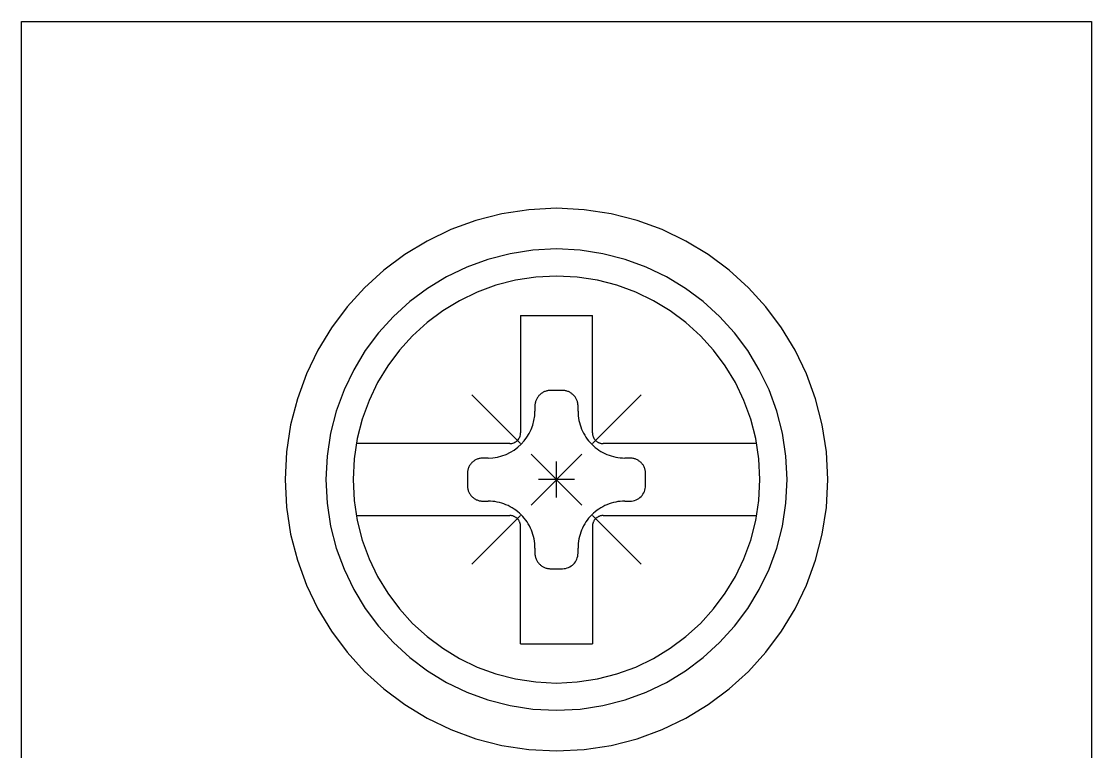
# Model space of a CAD drawing. Header units: millimetres. Extents: x 28713 to 59118, y -54378 to -19615.
# Drawn here: x 38049.59 to 38067.56, y -43643.88 to -43631.62 of the extents above; entities that cross this region are included whole.
import ezdxf

# ---------------------------------------------------------------- set-up
doc = ezdxf.new("R2010")
doc.units = ezdxf.units.MM
doc.header["$LTSCALE"] = 3

msp = doc.modelspace()

# ---------------------------------------------------------------- linework, layer by layer
for p, q in [((38049.592, -43711.097), (38049.592, -43631.616)), ((38049.592, -43631.616), (38067.564, -43631.616)), ((38067.564, -43631.616), (38067.564, -43711.097)), ((38058.578, -43634.755), (38058.112, -43634.778)), ((38059.044, -43634.778), (38058.578, -43634.755)), ((38058.578, -43634.755), (38058.578, -43634.755)), ((38057.66, -43634.847), (38057.223, -43634.959)), ((38058.112, -43634.778), (38057.66, -43634.847)), ((38059.496, -43634.847), (38059.044, -43634.778)), ((38059.933, -43634.959), (38059.496, -43634.847)), ((38056.805, -43635.112), (38056.406, -43635.304)), ((38057.223, -43634.959), (38056.805, -43635.112)), ((38060.352, -43635.112), (38059.933, -43634.959)), ((38060.75, -43635.304), (38060.352, -43635.112)), ((38056.406, -43635.304), (38056.031, -43635.532)), ((38058.182, -43635.458), (38057.798, -43635.517)), ((38058.578, -43635.438), (38058.182, -43635.458)), ((38058.974, -43635.458), (38058.578, -43635.438)), ((38058.578, -43635.438), (38058.578, -43635.438)), ((38059.359, -43635.517), (38058.974, -43635.458)), ((38061.126, -43635.532), (38060.75, -43635.304)), ((38056.031, -43635.532), (38055.68, -43635.795)), ((38057.426, -43635.612), (38057.071, -43635.742)), ((38057.798, -43635.517), (38057.426, -43635.612)), ((38059.73, -43635.612), (38059.359, -43635.517)), ((38060.086, -43635.742), (38059.73, -43635.612)), ((38061.476, -43635.795), (38061.126, -43635.532)), ((38055.68, -43635.795), (38055.356, -43636.089)), ((38057.071, -43635.742), (38056.732, -43635.905)), ((38060.424, -43635.905), (38060.086, -43635.742)), ((38061.8, -43636.089), (38061.476, -43635.795)), ((38056.732, -43635.905), (38056.413, -43636.099)), ((38057.889, -43635.963), (38057.562, -43636.047)), ((38058.229, -43635.911), (38057.889, -43635.963)), ((38058.578, -43635.894), (38058.229, -43635.911)), ((38058.928, -43635.911), (38058.578, -43635.894)), ((38058.578, -43635.894), (38058.578, -43635.894)), ((38059.267, -43635.963), (38058.928, -43635.911)), ((38059.594, -43636.047), (38059.267, -43635.963)), ((38060.743, -43636.099), (38060.424, -43635.905)), ((38055.356, -43636.089), (38055.062, -43636.412)), ((38056.413, -43636.099), (38056.115, -43636.322)), ((38057.248, -43636.162), (38056.949, -43636.306)), ((38057.562, -43636.047), (38057.248, -43636.162)), ((38059.908, -43636.162), (38059.594, -43636.047)), ((38060.207, -43636.306), (38059.908, -43636.162)), ((38061.042, -43636.322), (38060.743, -43636.099)), ((38062.094, -43636.412), (38061.8, -43636.089)), ((38056.115, -43636.322), (38055.84, -43636.572)), ((38056.949, -43636.306), (38056.667, -43636.477)), ((38060.489, -43636.477), (38060.207, -43636.306)), ((38061.317, -43636.572), (38061.042, -43636.322)), ((38055.062, -43636.412), (38054.8, -43636.763)), ((38056.667, -43636.477), (38056.404, -43636.674)), ((38057.975, -43636.553), (38057.975, -43638.525)), ((38057.975, -43636.553), (38059.182, -43636.553)), ((38059.182, -43638.525), (38059.182, -43636.553)), ((38060.752, -43636.674), (38060.489, -43636.477)), ((38062.356, -43636.763), (38062.094, -43636.412)), ((38055.84, -43636.572), (38055.59, -43636.847)), ((38056.404, -43636.674), (38056.162, -43636.894)), ((38060.995, -43636.894), (38060.752, -43636.674)), ((38061.567, -43636.847), (38061.317, -43636.572)), ((38054.8, -43636.763), (38054.572, -43637.139)), ((38055.59, -43636.847), (38055.367, -43637.145)), ((38056.162, -43636.894), (38055.941, -43637.137)), ((38061.215, -43637.137), (38060.995, -43636.894)), ((38061.79, -43637.145), (38061.567, -43636.847)), ((38062.584, -43637.139), (38062.356, -43636.763)), ((38054.572, -43637.139), (38054.38, -43637.537)), ((38055.367, -43637.145), (38055.173, -43637.465)), ((38055.941, -43637.137), (38055.745, -43637.4)), ((38061.412, -43637.4), (38061.215, -43637.137)), ((38061.983, -43637.465), (38061.79, -43637.145)), ((38062.776, -43637.537), (38062.584, -43637.139)), ((38055.745, -43637.4), (38055.573, -43637.682)), ((38061.583, -43637.682), (38061.412, -43637.4)), ((38054.38, -43637.537), (38054.227, -43637.956)), ((38055.173, -43637.465), (38055.01, -43637.803)), ((38062.147, -43637.803), (38061.983, -43637.465)), ((38062.93, -43637.956), (38062.776, -43637.537)), ((38055.01, -43637.803), (38054.879, -43638.159)), ((38055.573, -43637.682), (38055.43, -43637.981)), ((38061.727, -43637.981), (38061.583, -43637.682)), ((38062.277, -43638.159), (38062.147, -43637.803)), ((38054.227, -43637.956), (38054.114, -43638.392)), ((38055.43, -43637.981), (38055.315, -43638.294)), ((38057.156, -43637.888), (38057.975, -43638.707)), ((38058.231, -43637.988), (38058.227, -43638)), ((38058.236, -43637.976), (38058.231, -43637.988)), ((38058.241, -43637.964), (38058.236, -43637.976)), ((38058.247, -43637.953), (38058.241, -43637.964)), ((38058.253, -43637.942), (38058.247, -43637.953)), ((38058.26, -43637.931), (38058.253, -43637.942)), ((38058.268, -43637.92), (38058.26, -43637.931)), ((38058.276, -43637.91), (38058.268, -43637.92)), ((38058.284, -43637.9), (38058.276, -43637.91)), ((38058.293, -43637.891), (38058.284, -43637.9)), ((38058.302, -43637.882), (38058.293, -43637.891)), ((38058.293, -43637.891), (38058.293, -43637.891)), ((38058.312, -43637.874), (38058.302, -43637.882)), ((38058.322, -43637.866), (38058.312, -43637.874)), ((38058.333, -43637.858), (38058.322, -43637.866)), ((38058.344, -43637.851), (38058.333, -43637.858)), ((38058.355, -43637.845), (38058.344, -43637.851)), ((38058.366, -43637.839), (38058.355, -43637.845)), ((38058.378, -43637.834), (38058.366, -43637.839)), ((38058.39, -43637.829), (38058.378, -43637.834)), ((38058.402, -43637.826), (38058.39, -43637.829)), ((38058.415, -43637.822), (38058.402, -43637.826)), ((38058.427, -43637.819), (38058.415, -43637.822)), ((38058.44, -43637.817), (38058.427, -43637.819)), ((38058.453, -43637.816), (38058.44, -43637.817)), ((38058.466, -43637.815), (38058.453, -43637.816)), ((38058.479, -43637.814), (38058.466, -43637.815)), ((38058.678, -43637.814), (38058.479, -43637.814)), ((38058.479, -43637.814), (38058.479, -43637.814)), ((38058.691, -43637.815), (38058.678, -43637.814)), ((38058.704, -43637.816), (38058.691, -43637.815)), ((38058.716, -43637.817), (38058.704, -43637.816)), ((38058.729, -43637.819), (38058.716, -43637.817)), ((38058.742, -43637.822), (38058.729, -43637.819)), ((38058.754, -43637.826), (38058.742, -43637.822)), ((38058.766, -43637.829), (38058.754, -43637.826)), ((38058.778, -43637.834), (38058.766, -43637.829)), ((38058.79, -43637.839), (38058.778, -43637.834)), ((38058.801, -43637.845), (38058.79, -43637.839)), ((38058.812, -43637.851), (38058.801, -43637.845)), ((38058.823, -43637.858), (38058.812, -43637.851)), ((38058.834, -43637.866), (38058.823, -43637.858)), ((38058.844, -43637.874), (38058.834, -43637.866)), ((38058.854, -43637.882), (38058.844, -43637.874)), ((38058.863, -43637.891), (38058.854, -43637.882)), ((38058.872, -43637.9), (38058.863, -43637.891)), ((38058.863, -43637.891), (38058.863, -43637.891)), ((38058.881, -43637.91), (38058.872, -43637.9)), ((38058.889, -43637.92), (38058.881, -43637.91)), ((38058.896, -43637.931), (38058.889, -43637.92)), ((38058.903, -43637.942), (38058.896, -43637.931)), ((38058.909, -43637.953), (38058.903, -43637.942)), ((38058.915, -43637.964), (38058.909, -43637.953)), ((38058.92, -43637.976), (38058.915, -43637.964)), ((38058.925, -43637.988), (38058.92, -43637.976)), ((38058.929, -43638), (38058.925, -43637.988)), ((38059.182, -43638.707), (38060.001, -43637.888)), ((38061.842, -43638.294), (38061.727, -43637.981)), ((38063.042, -43638.392), (38062.93, -43637.956)), ((38054.879, -43638.159), (38054.784, -43638.53)), ((38058.212, -43638.242), (38058.216, -43638.161)), ((38058.217, -43638.064), (38058.216, -43638.077)), ((38058.216, -43638.077), (38058.216, -43638.161)), ((38058.219, -43638.038), (38058.217, -43638.051)), ((38058.217, -43638.051), (38058.217, -43638.064)), ((38058.221, -43638.025), (38058.219, -43638.038)), ((38058.224, -43638.013), (38058.221, -43638.025)), ((38058.227, -43638), (38058.224, -43638.013)), ((38058.932, -43638.013), (38058.929, -43638)), ((38058.935, -43638.025), (38058.932, -43638.013)), ((38058.937, -43638.038), (38058.935, -43638.025)), ((38058.939, -43638.051), (38058.937, -43638.038)), ((38058.94, -43638.064), (38058.939, -43638.051)), ((38058.94, -43638.077), (38058.94, -43638.064)), ((38058.94, -43638.161), (38058.94, -43638.077)), ((38058.94, -43638.077), (38058.94, -43638.077)), ((38058.94, -43638.161), (38058.94, -43638.161)), ((38058.94, -43638.161), (38058.941, -43638.2)), ((38062.372, -43638.53), (38062.277, -43638.159)), ((38055.315, -43638.294), (38055.23, -43638.622)), ((38058.181, -43638.395), (38058.2, -43638.32)), ((38058.2, -43638.32), (38058.212, -43638.242)), ((38058.941, -43638.2), (38058.944, -43638.239)), ((38058.944, -43638.239), (38058.949, -43638.277)), ((38058.949, -43638.277), (38058.955, -43638.316)), ((38058.955, -43638.316), (38058.964, -43638.353)), ((38061.926, -43638.622), (38061.842, -43638.294)), ((38054.114, -43638.392), (38054.045, -43638.845)), ((38054.784, -43638.53), (38054.725, -43638.915)), ((38057.974, -43638.543), (38057.975, -43638.525)), ((38058.121, -43638.536), (38058.154, -43638.468)), ((38058.154, -43638.468), (38058.181, -43638.395)), ((38058.964, -43638.353), (38058.974, -43638.39)), ((38058.974, -43638.39), (38058.986, -43638.427)), ((38058.986, -43638.427), (38059, -43638.463)), ((38059, -43638.463), (38059.016, -43638.498)), ((38059.016, -43638.498), (38059.033, -43638.532)), ((38059.033, -43638.532), (38059.052, -43638.565)), ((38059.182, -43638.525), (38059.182, -43638.525)), ((38059.182, -43638.525), (38059.182, -43638.534)), ((38062.431, -43638.915), (38062.372, -43638.53)), ((38063.111, -43638.845), (38063.042, -43638.392)), ((38055.23, -43638.622), (38055.179, -43638.961)), ((38057.793, -43638.707), (38055.215, -43638.707)), ((38057.793, -43638.707), (38057.811, -43638.706)), ((38057.793, -43638.707), (38057.793, -43638.707)), ((38057.811, -43638.706), (38057.829, -43638.703)), ((38057.829, -43638.703), (38057.847, -43638.699)), ((38057.847, -43638.699), (38057.863, -43638.693)), ((38057.863, -43638.693), (38057.879, -43638.685)), ((38057.879, -43638.685), (38057.894, -43638.676)), ((38057.894, -43638.676), (38057.908, -43638.665)), ((38057.908, -43638.665), (38057.921, -43638.654)), ((38057.921, -43638.654), (38057.933, -43638.641)), ((38057.933, -43638.641), (38057.944, -43638.627)), ((38057.944, -43638.627), (38057.953, -43638.612)), ((38057.953, -43638.612), (38057.96, -43638.596)), ((38057.96, -43638.596), (38057.967, -43638.579)), ((38057.967, -43638.579), (38057.971, -43638.561)), ((38057.971, -43638.561), (38057.974, -43638.543)), ((38057.986, -43638.718), (38058.036, -43638.662)), ((38058.036, -43638.662), (38058.082, -43638.601)), ((38058.082, -43638.601), (38058.121, -43638.536)), ((38059.052, -43638.565), (38059.072, -43638.598)), ((38059.072, -43638.598), (38059.095, -43638.63)), ((38059.095, -43638.63), (38059.118, -43638.66)), ((38059.118, -43638.66), (38059.144, -43638.69)), ((38059.144, -43638.69), (38059.171, -43638.718)), ((38059.182, -43638.534), (38059.182, -43638.543)), ((38059.182, -43638.543), (38059.183, -43638.552)), ((38059.183, -43638.552), (38059.185, -43638.561)), ((38059.185, -43638.561), (38059.187, -43638.569)), ((38059.187, -43638.569), (38059.189, -43638.578)), ((38059.189, -43638.578), (38059.192, -43638.586)), ((38059.192, -43638.586), (38059.195, -43638.595)), ((38059.195, -43638.595), (38059.199, -43638.603)), ((38059.199, -43638.603), (38059.203, -43638.611)), ((38059.203, -43638.611), (38059.207, -43638.618)), ((38059.207, -43638.618), (38059.212, -43638.626)), ((38059.212, -43638.626), (38059.217, -43638.633)), ((38059.217, -43638.633), (38059.223, -43638.64)), ((38059.223, -43638.64), (38059.229, -43638.647)), ((38059.229, -43638.647), (38059.235, -43638.654)), ((38059.235, -43638.654), (38059.235, -43638.654)), ((38059.235, -43638.654), (38059.241, -43638.66)), ((38059.241, -43638.66), (38059.248, -43638.666)), ((38059.248, -43638.666), (38059.255, -43638.671)), ((38059.255, -43638.671), (38059.263, -43638.676)), ((38059.263, -43638.676), (38059.27, -43638.681)), ((38059.27, -43638.681), (38059.278, -43638.686)), ((38059.278, -43638.686), (38059.286, -43638.69)), ((38059.286, -43638.69), (38059.294, -43638.693)), ((38059.294, -43638.693), (38059.302, -43638.696)), ((38059.302, -43638.696), (38059.311, -43638.699)), ((38059.311, -43638.699), (38059.319, -43638.701)), ((38059.319, -43638.701), (38059.328, -43638.704)), ((38059.328, -43638.704), (38059.337, -43638.705)), ((38059.337, -43638.705), (38059.346, -43638.706)), ((38059.346, -43638.706), (38059.355, -43638.707)), ((38059.355, -43638.707), (38059.364, -43638.707)), ((38061.942, -43638.707), (38059.364, -43638.707)), ((38061.978, -43638.961), (38061.926, -43638.622)), ((38054.045, -43638.845), (38054.022, -43639.311)), ((38057.663, -43638.913), (38057.735, -43638.887)), ((38057.735, -43638.887), (38057.804, -43638.853)), ((38057.804, -43638.853), (38057.869, -43638.814)), ((38057.869, -43638.814), (38057.93, -43638.769)), ((38057.93, -43638.769), (38057.986, -43638.718)), ((38058.152, -43638.884), (38059.005, -43639.738)), ((38058.152, -43639.738), (38059.005, -43638.884)), ((38059.171, -43638.718), (38059.171, -43638.718)), ((38059.171, -43638.718), (38059.199, -43638.745)), ((38059.199, -43638.745), (38059.229, -43638.77)), ((38059.229, -43638.77), (38059.259, -43638.794)), ((38059.259, -43638.794), (38059.291, -43638.816)), ((38059.291, -43638.816), (38059.323, -43638.837)), ((38059.323, -43638.837), (38059.357, -43638.856)), ((38059.357, -43638.856), (38059.391, -43638.873)), ((38059.391, -43638.873), (38059.426, -43638.889)), ((38059.426, -43638.889), (38059.462, -43638.902)), ((38063.135, -43639.311), (38063.111, -43638.845)), ((38054.725, -43638.915), (38054.705, -43639.311)), ((38055.179, -43638.961), (38055.161, -43639.311)), ((38057.126, -43639.065), (38057.119, -43639.076)), ((38057.133, -43639.055), (38057.126, -43639.065)), ((38057.141, -43639.045), (38057.133, -43639.055)), ((38057.15, -43639.035), (38057.141, -43639.045)), ((38057.159, -43639.026), (38057.15, -43639.035)), ((38057.168, -43639.016), (38057.159, -43639.026)), ((38057.159, -43639.026), (38057.159, -43639.026)), ((38057.178, -43639.008), (38057.168, -43639.016)), ((38057.188, -43639), (38057.178, -43639.008)), ((38057.198, -43638.993), (38057.188, -43639)), ((38057.209, -43638.986), (38057.198, -43638.993)), ((38057.22, -43638.979), (38057.209, -43638.986)), ((38057.232, -43638.974), (38057.22, -43638.979)), ((38057.244, -43638.969), (38057.232, -43638.974)), ((38057.256, -43638.964), (38057.244, -43638.969)), ((38057.268, -43638.96), (38057.256, -43638.964)), ((38057.28, -43638.956), (38057.268, -43638.96)), ((38057.293, -43638.954), (38057.28, -43638.956)), ((38057.305, -43638.951), (38057.293, -43638.954)), ((38057.318, -43638.95), (38057.305, -43638.951)), ((38057.331, -43638.949), (38057.318, -43638.95)), ((38057.344, -43638.949), (38057.331, -43638.949)), ((38057.429, -43638.949), (38057.344, -43638.949)), ((38057.344, -43638.949), (38057.344, -43638.949)), ((38057.429, -43638.949), (38057.509, -43638.944)), ((38057.429, -43638.949), (38057.429, -43638.949)), ((38057.509, -43638.944), (38057.587, -43638.933)), ((38057.587, -43638.933), (38057.663, -43638.913)), ((38058.578, -43639.613), (38058.578, -43639.009)), ((38059.462, -43638.902), (38059.498, -43638.914)), ((38059.498, -43638.914), (38059.535, -43638.925)), ((38059.535, -43638.925), (38059.573, -43638.933)), ((38059.573, -43638.933), (38059.611, -43638.94)), ((38059.611, -43638.94), (38059.65, -43638.945)), ((38059.65, -43638.945), (38059.689, -43638.948)), ((38059.689, -43638.948), (38059.728, -43638.949)), ((38059.812, -43638.949), (38059.728, -43638.949)), ((38059.825, -43638.949), (38059.812, -43638.949)), ((38059.838, -43638.95), (38059.825, -43638.949)), ((38059.851, -43638.951), (38059.838, -43638.95)), ((38059.864, -43638.954), (38059.851, -43638.951)), ((38059.876, -43638.956), (38059.864, -43638.954)), ((38059.889, -43638.96), (38059.876, -43638.956)), ((38059.901, -43638.964), (38059.889, -43638.96)), ((38059.913, -43638.969), (38059.901, -43638.964)), ((38059.924, -43638.974), (38059.913, -43638.969)), ((38059.936, -43638.979), (38059.924, -43638.974)), ((38059.947, -43638.986), (38059.936, -43638.979)), ((38059.958, -43638.993), (38059.947, -43638.986)), ((38059.968, -43639), (38059.958, -43638.993)), ((38059.979, -43639.008), (38059.968, -43639)), ((38059.988, -43639.016), (38059.979, -43639.008)), ((38059.998, -43639.026), (38059.988, -43639.016)), ((38060.007, -43639.035), (38059.998, -43639.026)), ((38059.998, -43639.026), (38059.998, -43639.026)), ((38060.015, -43639.045), (38060.007, -43639.035)), ((38060.023, -43639.055), (38060.015, -43639.045)), ((38060.031, -43639.065), (38060.023, -43639.055)), ((38060.037, -43639.076), (38060.031, -43639.065)), ((38061.995, -43639.311), (38061.978, -43638.961)), ((38062.451, -43639.311), (38062.431, -43638.915)), ((38057.083, -43639.185), (38057.082, -43639.198)), ((38057.082, -43639.198), (38057.082, -43639.211)), ((38057.082, -43639.211), (38057.082, -43639.411)), ((38057.084, -43639.172), (38057.083, -43639.185)), ((38057.087, -43639.16), (38057.084, -43639.172)), ((38057.089, -43639.147), (38057.087, -43639.16)), ((38057.093, -43639.135), (38057.089, -43639.147)), ((38057.097, -43639.122), (38057.093, -43639.135)), ((38057.102, -43639.111), (38057.097, -43639.122)), ((38057.107, -43639.099), (38057.102, -43639.111)), ((38057.112, -43639.087), (38057.107, -43639.099)), ((38057.119, -43639.076), (38057.112, -43639.087)), ((38060.044, -43639.087), (38060.037, -43639.076)), ((38060.049, -43639.099), (38060.044, -43639.087)), ((38060.055, -43639.111), (38060.049, -43639.099)), ((38060.059, -43639.122), (38060.055, -43639.111)), ((38060.063, -43639.135), (38060.059, -43639.122)), ((38060.067, -43639.147), (38060.063, -43639.135)), ((38060.07, -43639.16), (38060.067, -43639.147)), ((38060.072, -43639.172), (38060.07, -43639.16)), ((38060.073, -43639.185), (38060.072, -43639.172)), ((38060.074, -43639.198), (38060.073, -43639.185)), ((38060.075, -43639.211), (38060.074, -43639.198)), ((38060.075, -43639.411), (38060.075, -43639.211)), ((38060.075, -43639.211), (38060.075, -43639.211)), ((38054.022, -43639.311), (38054.022, -43639.311)), ((38054.022, -43639.311), (38054.045, -43639.776)), ((38054.705, -43639.311), (38054.705, -43639.311)), ((38054.705, -43639.311), (38054.725, -43639.707)), ((38055.161, -43639.311), (38055.161, -43639.311)), ((38055.161, -43639.311), (38055.179, -43639.66)), ((38057.082, -43639.411), (38057.082, -43639.411)), ((38057.082, -43639.411), (38057.082, -43639.423)), ((38057.082, -43639.423), (38057.083, -43639.436)), ((38058.88, -43639.311), (38058.277, -43639.311)), ((38060.073, -43639.437), (38060.075, -43639.411)), ((38061.978, -43639.66), (38061.995, -43639.311)), ((38061.995, -43639.311), (38061.995, -43639.311)), ((38062.431, -43639.707), (38062.451, -43639.311)), ((38062.451, -43639.311), (38062.451, -43639.311)), ((38063.111, -43639.777), (38063.135, -43639.311)), ((38063.135, -43639.311), (38063.135, -43639.311)), ((38057.083, -43639.436), (38057.084, -43639.449)), ((38057.084, -43639.449), (38057.087, -43639.462)), ((38057.087, -43639.462), (38057.089, -43639.474)), ((38057.089, -43639.474), (38057.093, -43639.487)), ((38057.093, -43639.487), (38057.097, -43639.499)), ((38057.097, -43639.499), (38057.102, -43639.511)), ((38057.102, -43639.511), (38057.107, -43639.522)), ((38057.107, -43639.522), (38057.112, -43639.534)), ((38057.112, -43639.534), (38057.119, -43639.545)), ((38057.119, -43639.545), (38057.126, -43639.556)), ((38057.126, -43639.556), (38057.133, -43639.566)), ((38057.133, -43639.566), (38057.141, -43639.577)), ((38057.141, -43639.577), (38057.15, -43639.587)), ((38057.15, -43639.587), (38057.159, -43639.596)), ((38057.159, -43639.596), (38057.159, -43639.596)), ((38057.159, -43639.596), (38057.168, -43639.605)), ((38057.168, -43639.605), (38057.178, -43639.613)), ((38059.979, -43639.613), (38059.998, -43639.596)), ((38059.998, -43639.596), (38060.015, -43639.577)), ((38060.015, -43639.577), (38060.03, -43639.557)), ((38060.03, -43639.557), (38060.043, -43639.535)), ((38060.043, -43639.535), (38060.054, -43639.513)), ((38060.054, -43639.513), (38060.063, -43639.488)), ((38060.063, -43639.488), (38060.069, -43639.463)), ((38060.069, -43639.463), (38060.073, -43639.437)), ((38054.045, -43639.776), (38054.114, -43640.229)), ((38054.725, -43639.707), (38054.784, -43640.091)), ((38055.179, -43639.66), (38055.23, -43639.999)), ((38057.178, -43639.613), (38057.188, -43639.621)), ((38057.188, -43639.621), (38057.198, -43639.629)), ((38057.198, -43639.629), (38057.209, -43639.636)), ((38057.209, -43639.636), (38057.22, -43639.642)), ((38057.22, -43639.642), (38057.232, -43639.648)), ((38057.232, -43639.648), (38057.244, -43639.653)), ((38057.244, -43639.653), (38057.256, -43639.657)), ((38057.256, -43639.657), (38057.268, -43639.661)), ((38057.268, -43639.661), (38057.28, -43639.665)), ((38057.28, -43639.665), (38057.293, -43639.668)), ((38057.293, -43639.668), (38057.305, -43639.67)), ((38057.305, -43639.67), (38057.318, -43639.672)), ((38057.318, -43639.672), (38057.331, -43639.672)), ((38057.331, -43639.672), (38057.344, -43639.673)), ((38057.344, -43639.673), (38057.429, -43639.673)), ((38057.468, -43639.674), (38057.429, -43639.673)), ((38057.507, -43639.677), (38057.468, -43639.674)), ((38057.545, -43639.681), (38057.507, -43639.677)), ((38057.583, -43639.688), (38057.545, -43639.681)), ((38057.621, -43639.697), (38057.583, -43639.688)), ((38057.658, -43639.707), (38057.621, -43639.697)), ((38057.694, -43639.719), (38057.658, -43639.707)), ((38057.73, -43639.733), (38057.694, -43639.719)), ((38057.765, -43639.748), (38057.73, -43639.733)), ((38057.8, -43639.766), (38057.765, -43639.748)), ((38057.833, -43639.784), (38057.8, -43639.766)), ((38057.866, -43639.805), (38057.833, -43639.784)), ((38059.323, -43639.784), (38059.291, -43639.805)), ((38059.357, -43639.766), (38059.323, -43639.784)), ((38059.391, -43639.748), (38059.357, -43639.766)), ((38059.426, -43639.733), (38059.391, -43639.748)), ((38059.462, -43639.719), (38059.426, -43639.733)), ((38059.498, -43639.707), (38059.462, -43639.719)), ((38059.535, -43639.697), (38059.498, -43639.707)), ((38059.573, -43639.688), (38059.535, -43639.697)), ((38059.611, -43639.681), (38059.573, -43639.688)), ((38059.65, -43639.677), (38059.611, -43639.681)), ((38059.689, -43639.674), (38059.65, -43639.677)), ((38059.728, -43639.673), (38059.689, -43639.674)), ((38059.728, -43639.673), (38059.812, -43639.673)), ((38059.728, -43639.673), (38059.728, -43639.673)), ((38059.812, -43639.673), (38059.839, -43639.671)), ((38059.812, -43639.673), (38059.812, -43639.673)), ((38059.839, -43639.671), (38059.865, -43639.668)), ((38059.865, -43639.668), (38059.89, -43639.661)), ((38059.89, -43639.661), (38059.914, -43639.652)), ((38059.914, -43639.652), (38059.937, -43639.641)), ((38059.937, -43639.641), (38059.959, -43639.628)), ((38059.959, -43639.628), (38059.979, -43639.613)), ((38061.926, -43639.999), (38061.978, -43639.66)), ((38062.372, -43640.091), (38062.431, -43639.707)), ((38063.042, -43640.229), (38063.111, -43639.777)), ((38055.215, -43639.914), (38057.793, -43639.914)), ((38057.156, -43640.733), (38057.975, -43639.914)), ((38057.801, -43639.915), (38057.793, -43639.914)), ((38057.81, -43639.915), (38057.801, -43639.915)), ((38057.819, -43639.916), (38057.81, -43639.915)), ((38057.828, -43639.918), (38057.819, -43639.916)), ((38057.837, -43639.92), (38057.828, -43639.918)), ((38057.846, -43639.922), (38057.837, -43639.92)), ((38057.854, -43639.925), (38057.846, -43639.922)), ((38057.862, -43639.928), (38057.854, -43639.925)), ((38057.87, -43639.932), (38057.862, -43639.928)), ((38057.897, -43639.827), (38057.866, -43639.805)), ((38057.878, -43639.936), (38057.87, -43639.932)), ((38057.886, -43639.94), (38057.878, -43639.936)), ((38057.894, -43639.945), (38057.886, -43639.94)), ((38057.901, -43639.95), (38057.894, -43639.945)), ((38057.928, -43639.851), (38057.897, -43639.827)), ((38057.908, -43639.956), (38057.901, -43639.95)), ((38057.915, -43639.961), (38057.908, -43639.956)), ((38057.922, -43639.968), (38057.915, -43639.961)), ((38057.928, -43639.974), (38057.922, -43639.968)), ((38057.922, -43639.968), (38057.922, -43639.968)), ((38057.957, -43639.876), (38057.928, -43639.851)), ((38057.986, -43639.904), (38057.957, -43639.876)), ((38058.012, -43639.932), (38057.986, -43639.904)), ((38057.986, -43639.904), (38057.986, -43639.904)), ((38058.038, -43639.961), (38058.012, -43639.932)), ((38058.062, -43639.992), (38058.038, -43639.961)), ((38059.118, -43639.961), (38059.095, -43639.992)), ((38059.144, -43639.932), (38059.118, -43639.961)), ((38059.171, -43639.904), (38059.144, -43639.932)), ((38059.199, -43639.876), (38059.171, -43639.904)), ((38059.171, -43639.904), (38059.171, -43639.904)), ((38059.182, -43639.914), (38060.001, -43640.733)), ((38059.229, -43639.851), (38059.199, -43639.876)), ((38059.259, -43639.827), (38059.229, -43639.851)), ((38059.235, -43639.968), (38059.229, -43639.974)), ((38059.241, -43639.961), (38059.235, -43639.968)), ((38059.235, -43639.968), (38059.235, -43639.968)), ((38059.248, -43639.956), (38059.241, -43639.961)), ((38059.255, -43639.95), (38059.248, -43639.956)), ((38059.263, -43639.945), (38059.255, -43639.95)), ((38059.291, -43639.805), (38059.259, -43639.827)), ((38059.27, -43639.94), (38059.263, -43639.945)), ((38059.278, -43639.936), (38059.27, -43639.94)), ((38059.286, -43639.932), (38059.278, -43639.936)), ((38059.294, -43639.928), (38059.286, -43639.932)), ((38059.302, -43639.925), (38059.294, -43639.928)), ((38059.311, -43639.922), (38059.302, -43639.925)), ((38059.319, -43639.92), (38059.311, -43639.922)), ((38059.328, -43639.918), (38059.319, -43639.92)), ((38059.337, -43639.916), (38059.328, -43639.918)), ((38059.346, -43639.915), (38059.337, -43639.916)), ((38059.355, -43639.915), (38059.346, -43639.915)), ((38059.364, -43639.914), (38059.355, -43639.915)), ((38059.364, -43639.914), (38059.364, -43639.914)), ((38059.364, -43639.914), (38061.942, -43639.914)), ((38054.784, -43640.091), (38054.879, -43640.462)), ((38055.23, -43639.999), (38055.315, -43640.327)), ((38057.934, -43639.981), (38057.928, -43639.974)), ((38057.939, -43639.988), (38057.934, -43639.981)), ((38057.944, -43639.995), (38057.939, -43639.988)), ((38057.949, -43640.003), (38057.944, -43639.995)), ((38057.953, -43640.011), (38057.949, -43640.003)), ((38057.957, -43640.019), (38057.953, -43640.011)), ((38057.961, -43640.027), (38057.957, -43640.019)), ((38057.964, -43640.035), (38057.961, -43640.027)), ((38057.967, -43640.043), (38057.964, -43640.035)), ((38057.969, -43640.052), (38057.967, -43640.043)), ((38057.971, -43640.061), (38057.969, -43640.052)), ((38057.973, -43640.07), (38057.971, -43640.061)), ((38057.974, -43640.079), (38057.973, -43640.07)), ((38057.975, -43640.088), (38057.974, -43640.079)), ((38057.975, -43640.097), (38057.975, -43640.088)), ((38057.975, -43640.097), (38057.975, -43640.097)), ((38057.975, -43642.069), (38057.975, -43640.097)), ((38058.084, -43640.023), (38058.062, -43639.992)), ((38058.104, -43640.056), (38058.084, -43640.023)), ((38058.123, -43640.089), (38058.104, -43640.056)), ((38058.141, -43640.124), (38058.123, -43640.089)), ((38058.156, -43640.159), (38058.141, -43640.124)), ((38059.016, -43640.124), (38059, -43640.159)), ((38059.033, -43640.089), (38059.016, -43640.124)), ((38059.052, -43640.056), (38059.033, -43640.089)), ((38059.072, -43640.023), (38059.052, -43640.056)), ((38059.095, -43639.992), (38059.072, -43640.023)), ((38059.183, -43640.07), (38059.182, -43640.079)), ((38059.182, -43640.079), (38059.182, -43640.088)), ((38059.182, -43640.088), (38059.182, -43640.097)), ((38059.182, -43640.097), (38059.182, -43642.069)), ((38059.185, -43640.061), (38059.183, -43640.07)), ((38059.187, -43640.052), (38059.185, -43640.061)), ((38059.189, -43640.043), (38059.187, -43640.052)), ((38059.192, -43640.035), (38059.189, -43640.043)), ((38059.195, -43640.027), (38059.192, -43640.035)), ((38059.199, -43640.019), (38059.195, -43640.027)), ((38059.203, -43640.011), (38059.199, -43640.019)), ((38059.207, -43640.003), (38059.203, -43640.011)), ((38059.212, -43639.995), (38059.207, -43640.003)), ((38059.217, -43639.988), (38059.212, -43639.995)), ((38059.223, -43639.981), (38059.217, -43639.988)), ((38059.229, -43639.974), (38059.223, -43639.981)), ((38061.842, -43640.327), (38061.926, -43639.999)), ((38062.277, -43640.462), (38062.372, -43640.091)), ((38054.114, -43640.229), (38054.227, -43640.665)), ((38055.315, -43640.327), (38055.43, -43640.641)), ((38058.17, -43640.195), (38058.156, -43640.159)), ((38058.182, -43640.231), (38058.17, -43640.195)), ((38058.192, -43640.268), (38058.182, -43640.231)), ((38058.201, -43640.306), (38058.192, -43640.268)), ((38058.208, -43640.344), (38058.201, -43640.306)), ((38058.955, -43640.306), (38058.949, -43640.344)), ((38058.964, -43640.268), (38058.955, -43640.306)), ((38058.974, -43640.231), (38058.964, -43640.268)), ((38058.986, -43640.195), (38058.974, -43640.231)), ((38059, -43640.159), (38058.986, -43640.195)), ((38061.727, -43640.641), (38061.842, -43640.327)), ((38062.93, -43640.666), (38063.042, -43640.229)), ((38054.879, -43640.462), (38055.01, -43640.818)), ((38058.212, -43640.382), (38058.208, -43640.344)), ((38058.215, -43640.421), (38058.212, -43640.382)), ((38058.216, -43640.46), (38058.215, -43640.421)), ((38058.216, -43640.46), (38058.216, -43640.545)), ((38058.216, -43640.46), (38058.216, -43640.46)), ((38058.941, -43640.421), (38058.94, -43640.46)), ((38058.94, -43640.545), (38058.94, -43640.46)), ((38058.944, -43640.382), (38058.941, -43640.421)), ((38058.949, -43640.344), (38058.944, -43640.382)), ((38062.147, -43640.818), (38062.277, -43640.462)), ((38054.227, -43640.665), (38054.38, -43641.084)), ((38055.43, -43640.641), (38055.573, -43640.939)), ((38058.216, -43640.545), (38058.216, -43640.545)), ((38058.216, -43640.545), (38058.217, -43640.558)), ((38058.217, -43640.558), (38058.217, -43640.571)), ((38058.217, -43640.571), (38058.219, -43640.584)), ((38058.219, -43640.584), (38058.221, -43640.596)), ((38058.221, -43640.596), (38058.224, -43640.609)), ((38058.224, -43640.609), (38058.227, -43640.621)), ((38058.227, -43640.621), (38058.231, -43640.633)), ((38058.231, -43640.633), (38058.236, -43640.645)), ((38058.236, -43640.645), (38058.241, -43640.657)), ((38058.241, -43640.657), (38058.247, -43640.668)), ((38058.247, -43640.668), (38058.253, -43640.68)), ((38058.253, -43640.68), (38058.26, -43640.691)), ((38058.895, -43640.692), (38058.908, -43640.67)), ((38058.908, -43640.67), (38058.92, -43640.647)), ((38058.92, -43640.647), (38058.928, -43640.623)), ((38058.928, -43640.623), (38058.935, -43640.598)), ((38058.935, -43640.598), (38058.939, -43640.572)), ((38058.939, -43640.572), (38058.94, -43640.545)), ((38061.583, -43640.939), (38061.727, -43640.641)), ((38062.776, -43641.084), (38062.93, -43640.666)), ((38055.01, -43640.818), (38055.173, -43641.157)), ((38058.26, -43640.691), (38058.268, -43640.701)), ((38058.268, -43640.701), (38058.276, -43640.711)), ((38058.276, -43640.711), (38058.284, -43640.721)), ((38058.284, -43640.721), (38058.293, -43640.731)), ((38058.293, -43640.731), (38058.293, -43640.731)), ((38058.293, -43640.731), (38058.302, -43640.739)), ((38058.302, -43640.739), (38058.312, -43640.748)), ((38058.312, -43640.748), (38058.322, -43640.756)), ((38058.322, -43640.756), (38058.333, -43640.763)), ((38058.333, -43640.763), (38058.344, -43640.77)), ((38058.344, -43640.77), (38058.355, -43640.776)), ((38058.355, -43640.776), (38058.366, -43640.782)), ((38058.366, -43640.782), (38058.378, -43640.787)), ((38058.378, -43640.787), (38058.39, -43640.792)), ((38058.39, -43640.792), (38058.402, -43640.796)), ((38058.402, -43640.796), (38058.415, -43640.799)), ((38058.415, -43640.799), (38058.427, -43640.802)), ((38058.427, -43640.802), (38058.44, -43640.804)), ((38058.44, -43640.804), (38058.453, -43640.806)), ((38058.453, -43640.806), (38058.466, -43640.807)), ((38058.466, -43640.807), (38058.479, -43640.807)), ((38058.479, -43640.807), (38058.678, -43640.807)), ((38058.678, -43640.807), (38058.705, -43640.806)), ((38058.678, -43640.807), (38058.678, -43640.807)), ((38058.705, -43640.806), (38058.731, -43640.802)), ((38058.731, -43640.802), (38058.756, -43640.795)), ((38058.756, -43640.795), (38058.78, -43640.787)), ((38058.78, -43640.787), (38058.803, -43640.776)), ((38058.803, -43640.776), (38058.824, -43640.762)), ((38058.824, -43640.762), (38058.845, -43640.747)), ((38058.845, -43640.747), (38058.863, -43640.731)), ((38058.863, -43640.731), (38058.88, -43640.712)), ((38058.88, -43640.712), (38058.895, -43640.692)), ((38061.983, -43641.157), (38062.147, -43640.818)), ((38055.573, -43640.939), (38055.745, -43641.221)), ((38061.412, -43641.221), (38061.583, -43640.939)), ((38054.38, -43641.084), (38054.572, -43641.482)), ((38055.173, -43641.157), (38055.367, -43641.476)), ((38055.745, -43641.221), (38055.941, -43641.484)), ((38061.215, -43641.484), (38061.412, -43641.221)), ((38061.79, -43641.476), (38061.983, -43641.157)), ((38062.584, -43641.482), (38062.776, -43641.084)), ((38054.572, -43641.482), (38054.8, -43641.858)), ((38055.367, -43641.476), (38055.59, -43641.774)), ((38055.941, -43641.484), (38056.162, -43641.727)), ((38060.995, -43641.727), (38061.215, -43641.484)), ((38061.567, -43641.774), (38061.79, -43641.476)), ((38062.356, -43641.858), (38062.584, -43641.482)), ((38056.162, -43641.727), (38056.404, -43641.948)), ((38060.752, -43641.948), (38060.995, -43641.727)), ((38054.8, -43641.858), (38055.062, -43642.209)), ((38055.59, -43641.774), (38055.84, -43642.049)), ((38061.317, -43642.049), (38061.567, -43641.774)), ((38062.094, -43642.209), (38062.356, -43641.858)), ((38055.84, -43642.049), (38056.115, -43642.299)), ((38056.404, -43641.948), (38056.667, -43642.144)), ((38057.975, -43642.069), (38059.182, -43642.069)), ((38060.489, -43642.144), (38060.752, -43641.948)), ((38061.042, -43642.299), (38061.317, -43642.049)), ((38055.062, -43642.209), (38055.356, -43642.532)), ((38056.115, -43642.299), (38056.413, -43642.522)), ((38056.667, -43642.144), (38056.949, -43642.315)), ((38060.207, -43642.315), (38060.489, -43642.144)), ((38060.743, -43642.522), (38061.042, -43642.299)), ((38061.8, -43642.533), (38062.094, -43642.209)), ((38056.949, -43642.315), (38057.248, -43642.459)), ((38057.248, -43642.459), (38057.562, -43642.574)), ((38059.594, -43642.574), (38059.908, -43642.459)), ((38059.908, -43642.459), (38060.207, -43642.315)), ((38055.356, -43642.532), (38055.68, -43642.826)), ((38056.413, -43642.522), (38056.732, -43642.716)), ((38057.562, -43642.574), (38057.889, -43642.658)), ((38057.889, -43642.658), (38058.229, -43642.71)), ((38058.928, -43642.71), (38059.267, -43642.658)), ((38059.267, -43642.658), (38059.594, -43642.574)), ((38060.424, -43642.716), (38060.743, -43642.522)), ((38061.476, -43642.826), (38061.8, -43642.533)), ((38055.68, -43642.826), (38056.031, -43643.089)), ((38056.732, -43642.716), (38057.071, -43642.879)), ((38058.229, -43642.71), (38058.578, -43642.728)), ((38058.578, -43642.728), (38058.928, -43642.71)), ((38058.578, -43642.728), (38058.578, -43642.728)), ((38060.086, -43642.879), (38060.424, -43642.716)), ((38061.126, -43643.089), (38061.476, -43642.826)), ((38057.071, -43642.879), (38057.426, -43643.009)), ((38057.426, -43643.009), (38057.798, -43643.105)), ((38059.359, -43643.105), (38059.73, -43643.009)), ((38059.73, -43643.009), (38060.086, -43642.879)), ((38056.031, -43643.089), (38056.406, -43643.317)), ((38057.798, -43643.105), (38058.182, -43643.164)), ((38058.182, -43643.164), (38058.578, -43643.184)), ((38058.578, -43643.184), (38058.974, -43643.164)), ((38058.578, -43643.184), (38058.578, -43643.184)), ((38058.974, -43643.164), (38059.359, -43643.105)), ((38060.75, -43643.317), (38061.126, -43643.089)), ((38056.406, -43643.317), (38056.805, -43643.509)), ((38060.352, -43643.509), (38060.75, -43643.317)), ((38056.805, -43643.509), (38057.223, -43643.662)), ((38059.933, -43643.662), (38060.352, -43643.509)), ((38057.223, -43643.662), (38057.66, -43643.774)), ((38059.496, -43643.774), (38059.933, -43643.662)), ((38057.66, -43643.774), (38058.112, -43643.843)), ((38058.112, -43643.843), (38058.578, -43643.867)), ((38058.578, -43643.867), (38059.044, -43643.843)), ((38058.578, -43643.867), (38058.578, -43643.867)), ((38059.044, -43643.843), (38059.496, -43643.774))]:
    msp.add_line(p, q)

doc.saveas('drawing.dxf')
